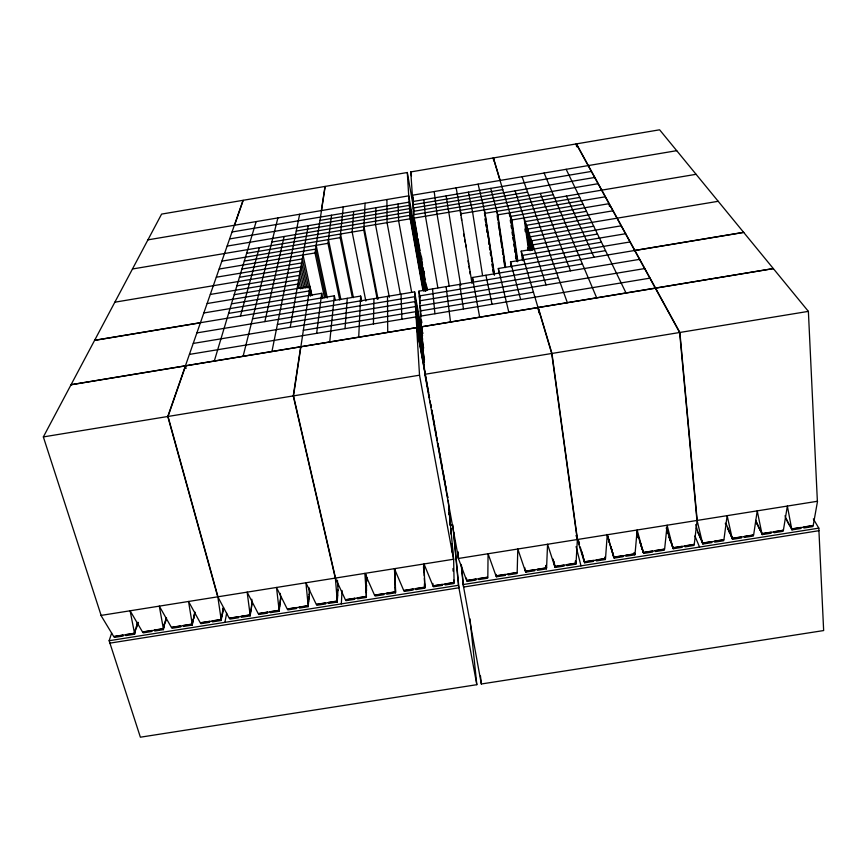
<?xml version="1.0" encoding="UTF-8"?>
<svg xmlns="http://www.w3.org/2000/svg" width="867" height="867" viewBox="0 0 867 867"><rect width="100%" height="100%" fill="white"/><g stroke="black" fill="none" stroke-linecap="round" stroke-linejoin="round"><path stroke-width="1.3" d="M373.428 323.933L373.959 298.627M375.866 207.744L375.509 224.607L389.326 297.251M366.578 577.921L366.73 581.248L366.817 577.704M366.362 597.439L366.145 596.453L357.41 597.851L357.627 598.826L366.362 597.439L366.156 574.431M458.383 558.478L466.706 580.662L487.818 577.314L488.067 553.753L496.032 576.002L517.176 572.654L517.794 549.017L525.402 571.342L546.578 567.983L547.565 544.27L554.815 566.671L576.024 563.312L577.379 539.523L584.271 562L605.513 558.63L607.247 534.766L613.771 557.318L635.045 553.937L637.147 529.997L643.325 552.626L664.621 549.245L667.102 525.229L672.911 547.933L694.239 544.541L697.101 520.449L702.541 543.23L723.902 539.838L727.142 515.659L732.225 538.515L753.618 535.123L757.227 510.869L761.941 533.801L783.367 530.398L787.355 506.068L791.712 529.076L813.17 525.662L817.527 501.256L458.383 558.478L457.754 551.965M358.71 337.176L360.661 296.08L94.622 340.298M377.221 299.169L363.793 230.102L365.072 203.203M341.338 603.887L342.053 590.481M337.014 601.08L328.29 602.467L328.517 603.443L337.241 602.066L337.306 596.138L337.534 597.114M337.241 602.066L337.989 589.43L337.458 580.316M345.023 328.636L347.266 298.313M353.682 211.483L352.165 232.053L365.852 301.055M308.164 603.215L308.403 600.723L308.641 601.698M308.782 596.637L308.793 600.051M308.164 606.672L307.926 605.697L299.213 607.084L299.451 608.06L308.164 606.672L309.324 593.982L308.89 587.49M329.742 341.966L334.359 295.799L228.595 313.399M352.24 297.164L340.167 237.645L343.245 206.888M316.661 333.329L321.69 293.328L203.929 312.944M339.734 300.015L327.986 243.334L331.519 215.222M278.881 610.314L270.179 611.69L270.428 612.666L279.131 611.289L279.369 606.564M280.225 599.975L279.998 604.635M279.131 611.289L280.691 598.533L280.312 593.353M335.269 578.029L293.252 395.916L300.697 346.811L185.636 365.831L168.025 416.463L217.953 596.724M321.354 210.562L325.017 186.438L243.215 200.277L234.556 225.203M335.496 577.996L293.501 395.872L309.952 286.381L207.213 303.526M324.561 297.945L315.014 252.969L325.179 186.405L407.306 172.511L414.101 210.974M249.88 614.909L241.189 616.296L241.46 617.261L250.14 615.884L250.704 609.891L250.964 610.867M250.14 615.884L252.102 603.085L251.798 599.195M290.217 327.347L308.197 225.691M224.9 622.365L226.666 613.186M220.922 619.515L221.919 614.465L221.193 620.479L212.513 621.856L212.242 620.891L220.922 619.515L221.193 620.479M222.505 611.56L222.992 609.078M448.206 500.313L453.636 559.237L100.962 615.429L113.794 636.681L134.537 633.387L130.104 610.78L142.611 632.108L163.375 628.813L159.3 606.131L171.46 627.524L192.257 624.229L188.54 601.47L200.353 622.939L221.183 619.634L223.556 607.626M271.935 351.525L299.657 214.247M264.836 321.603L284.138 236.496M192.008 624.099L193.178 619.027L192.29 625.074L183.62 626.44L183.338 625.475L192.008 624.099L192.29 625.074M193.861 616.112L194.436 613.608M192.257 624.229L195.053 612.156M194.999 613.327L193.85 618.323L193.569 617.358M243.096 356.294L277.895 217.91M163.473 627.415L164.481 623.59L163.419 629.648L154.77 631.024L154.478 630.06L163.137 628.683L163.419 629.648M165.922 618.149L165.218 622.864L166.54 617.846M163.375 628.813L166.269 617.9M240.441 316.076L259.331 247.648M134.537 633.387L137.799 622.419M135.447 629.42L134.298 633.257L125.661 634.633L125.964 635.598L134.602 634.221L135.826 628.142M138.124 622.365L136.628 627.405L136.325 626.451M136.704 625.194L137.452 622.669M214.29 361.051L256.166 221.573M469.979 618.778L476.817 684.692L140.378 737.199L109.144 640.724L111.648 633.029M217.715 596.756L167.775 416.496L243.053 200.31L161.598 214.095L43.35 436.914L101.103 615.342M426.553 289.697L413.895 218.148L410.774 171.915L493.269 157.957L511.898 219.969L517.859 261.26M493.822 160.601L493.431 157.935L576.262 143.911L679.63 332.505L696.949 520.406M576.75 146.566L576.436 143.879L659.614 129.801L808.38 311.372L817.375 501.224M147.921 239.856L408.801 195.834L410.189 218.777L422.944 290.293M413.245 200.548L412.302 195.238L676.715 150.674M232.118 231.966L409.181 202.13L425.025 291.301M591.435 171.417L412.746 201.534L413.212 204.189M319.945 220.413L409.376 205.349L424.472 290.272M412.963 204.753L502.817 189.613M229.701 238.913L409.582 208.633L424.169 290.651M594.751 177.453L413.191 208.026L413.895 211.992M296.265 231.055L409.777 211.96L423.757 290.521M527.613 192.127L413.418 211.342L413.895 214.008M227.208 246.076L409.983 215.341L423.464 291.03M413.657 214.723L598.165 183.696M271.826 242.034L410.189 218.777M413.895 218.148L553.254 194.728M132.467 268.987L363.793 230.102M696.071 174.31L460.865 213.791L456.14 187.846M246.629 253.348L340.167 237.645M478.096 184.14L485.097 213.315L579.774 197.416M221.963 261.119L327.986 243.334M490.722 188.388L497.842 214.832L605.35 196.787M244.31 261.065L315.599 249.111L325.894 297.728M583.079 204.254L510.826 216.371L517.382 261.747M219.221 269.03L315.014 252.969M511.898 219.969L609.122 203.669L609.425 206.357M241.915 269.041L302.323 258.93L308.609 287.931M586.504 211.32L525.229 221.584L529.141 249.523M216.371 277.212L301.608 262.939L307.048 287.942M613.034 210.8L526.442 225.29L530.008 250.747M239.433 277.299L300.892 267.014L305.477 288.028M590.037 218.636L527.689 229.061L530.68 250.465M114.845 302.193L300.155 271.165L303.916 288.364M718.19 201.296L528.957 232.909L531.373 250.27M236.875 285.85L299.408 275.392L302.301 288.603M593.711 226.211L530.236 236.821L532.1 250.151M210.378 294.433L298.649 279.694L300.676 288.928M621.26 225.81L531.547 240.798L532.847 250.119M234.209 294.704L297.869 284.073L298.747 288.017M597.504 234.057L532.88 244.852L533.443 248.872M522.563 260.512L521.219 251.148L625.606 233.732M231.456 303.873L309.27 290.911L310.408 296.167M601.449 242.207L522.487 255.364L523.245 260.718M511.302 267.209L510.511 261.877L630.114 241.947M499.143 273.831L498.33 268.499L605.534 250.65M473.295 282.794L472.45 277.483L743.626 232.345M94.579 340.384L200.407 322.773M634.915 250.498L743.68 232.41M252.514 318.818L414.61 291.876L422.565 335.8M422.619 333.448L421.416 326.805L418.945 291.149L582.407 263.98M197.004 332.874L414.903 296.677L422.619 339.246M639.651 259.341L419.281 295.95L419.996 299.939M277.397 324.442L415.195 301.575L423.649 348.111M558.413 277.808L419.617 300.838L420.105 303.504M193.33 343.419L415.499 306.571L423.475 350.431M644.701 268.564L419.964 305.834L420.928 311.145M303.309 330.305L415.802 311.665L424.516 359.502M533.487 292.168L420.322 310.917L421.037 314.905M189.515 354.386L416.117 316.867L424.353 362.027M420.679 316.108L649.957 278.144M71.072 384.688L416.767 327.574L414.61 291.876M421.416 326.805L773.321 268.586L655.571 288.147M71.018 384.775L185.408 365.874M300.925 346.778L416.659 327.639L429.523 398.04L429.143 395.319M457.852 551.715L458.502 558.402L424.841 374.316L421.535 326.837L537.973 307.59M538.96 312.911L538.212 307.547L655.333 288.18M43.35 436.914L167.775 416.496M168.025 416.463L293.252 395.916M293.501 395.872L419.52 375.194L416.659 327.639M424.841 374.316L551.694 353.498L577.249 539.48M538.212 307.547L551.954 353.454L679.63 332.505M576.436 143.879L679.88 332.462L808.38 311.372M450.136 525.283L452.812 524.86L458.459 585.312L476.817 684.692M395.46 587.913L395.254 586.926L395.319 591.825L386.563 593.212L386.78 594.198L395.525 592.811L394.984 569.836M424.418 584.748L424.537 587.187L415.77 588.585L415.965 589.571L424.732 588.173L424.483 583.296M546.253 567.874L537.421 569.272L537.583 570.269L546.394 568.871L545.755 565.49M583.599 558.24L584.531 561.794L593.375 560.385L593.505 561.393L584.661 562.791L581.811 551.824M614.02 557.113L622.885 555.704L623.005 556.712L614.15 558.12L612.611 552.398L614.15 558.12M642.36 548.909L643.563 552.42L652.428 551.011L652.548 552.019L643.682 553.428L642.079 548.735M671.806 544.227L673.15 547.727L682.026 546.318L682.134 547.326L673.247 548.735L671.361 543.067M700.894 539.393L700.807 538.385L702.779 543.024L711.666 541.615L711.764 542.623L702.866 544.032L697.859 532.197L695.8 524.568M730.827 534.852L732.442 538.309L741.35 536.901L741.437 537.908L732.528 539.328L730.296 533.704M759.893 530.03L759.817 529.011L762.158 533.595L771.088 532.175L771.153 533.194L762.234 534.614L755.721 520.341M789.458 525.326L789.393 524.318L791.918 528.87L800.859 527.45L800.913 528.469L791.983 529.889L785.697 518.228L785.068 515.67M453.636 559.237L454.102 582.657L433.034 586.005L424.006 563.962L424.841 587.306L403.794 590.644L394.42 568.676L395.612 591.944L374.598 595.282L364.877 573.38L366.438 596.572L345.456 599.91L335.377 578.083L337.296 601.199L316.347 604.527L305.921 582.776L308.208 605.816L287.28 609.143L276.508 587.458L279.152 610.433L258.268 613.749L247.149 592.139L250.151 615.039L229.289 618.344L217.823 596.81L221.183 619.634M496.466 576.793L505.277 575.395L505.103 574.398L496.303 575.796L496.466 576.793L496.13 574.388M525.825 572.133L534.636 570.735L534.484 569.738L525.662 571.136L525.825 572.133L525.391 569.738M555.227 567.462L564.049 566.064L563.908 565.067L555.075 566.465L555.227 567.462L554.024 561.708M575.829 564.2L566.996 565.598L566.855 564.601L575.688 563.192L575.829 564.2L575.233 561.827M605.296 559.518L596.453 560.927L596.323 559.919L605.166 558.521L605.296 559.518L604.613 557.156M634.817 554.837L625.952 556.246L625.833 555.238L634.698 553.829L634.817 554.837L634.037 552.485M109.144 640.724L458.459 585.312M463.151 584.564L818.806 528.144L823.65 630.558L481.337 683.987L463.151 584.564L461.157 564.428M109.925 643.13L458.914 587.793L453.734 532.522M818.925 530.702L463.607 587.046L461.461 565.49M813.344 518.91L818.806 528.144M566.151 169.293L626.028 292.981M729.581 532.186L727.456 527.645L729.656 533.194M732.225 538.515L726.091 523.722M566.4 196.061L594.079 257.261M544.108 173.01L596.669 297.836M694.911 535.979L699.55 547.055M540.325 193.417L570.519 270.829M672.911 547.933L666.214 527.96M522.075 176.727L567.354 302.681M637.147 533.649L638.415 538.017L636.887 533.519M641.038 545.04L639.857 541.582L641.547 547.185L641.439 546.188M636.844 533.66L638.069 537.226L636.714 532.262M643.325 552.626L636.638 531.341M515.117 190.859L546.069 284.918M134.298 633.257L134.602 634.221M578.332 540.26L579.47 543.967M609.024 540.499L608.005 537.106L609.49 542.623L609.371 541.637M613.771 557.318L606.976 534.408L607.68 536.597L607.561 535.611M493.431 157.935L500.151 180.401M521.219 251.148L551.694 353.498M578.322 540.629L579.459 544.411M580.207 546.936L581.345 550.729M222.255 612.796L222.526 613.76L223.242 607.832M510.511 261.877L520.666 299.548M252.048 604.256L251.788 603.291L251.235 609.198M185.44 365.776L186.102 368.475M581.974 551.997L583.025 556.484M576.468 535.524L577.151 538.136M576.392 535.698L577.054 538.244M576.23 535.557L576.913 538.169M576.089 546.589L580.998 565.869M279.532 605.318L279.781 606.282M280.388 598.75L280.626 599.715M575.395 560.797L576.024 563.312M309.476 589.354L309.703 590.319M309.02 594.188L309.248 595.163M498.33 268.499L508.853 312.358M337.404 594.502L337.631 595.477M337.978 584.824L338.195 585.789M337.697 589.636L337.913 590.6M553.146 559.117L554.815 566.671M366.622 586.038L366.405 585.062L366.513 590.882M366.264 591.532L366.481 592.519M309.952 286.381L311.947 295.593M303.017 254.985L311.6 294.628M321.69 293.328L322.817 298.584M468.408 192.149L472.558 211.83L482.572 275.554M485.921 275.251L492.044 304.295M316.173 245.318L327.314 297.988M546.047 565.457L546.578 567.983M545.896 566.476L546.394 568.871M395.374 581.464L395.168 580.489L395.439 586.287M334.359 295.799L335.182 299.765M395.319 591.825L395.525 592.811M328.452 239.617L340.753 299.072M340.536 234.003L353.411 297.641M360.661 296.08L361.723 301.391M423.497 566.498L423.92 572.155L423.551 567.668M424.537 587.187L424.732 588.173M363.967 226.547L378.055 299.126M400.359 294.054L387.061 222.667L386.92 199.518M419.52 375.194L453.517 559.193M411.641 292.179L398.625 220.717L398.072 204.005M416.767 327.574L426.954 383.366M427.442 386.021L428.656 392.664M430.845 404.618L431.322 407.273M431.809 409.928L433.023 416.572M433.511 419.227L434.725 425.87M435.212 428.526L436.426 435.169M436.903 437.824L437.391 440.479M437.878 443.135L439.092 449.778M439.58 452.433L440.794 459.077M441.27 461.732L442.484 468.364M442.972 471.03L445.161 482.984M445.638 485.639L446.126 488.294M447.339 494.938L447.827 497.593M429.999 400.695L431.213 407.338M431.701 409.993L437.282 440.544M437.77 443.2L447.719 497.658M448.705 509.297L448.878 510.23M472.45 277.483L479.668 317.181M524.708 567.549L525.402 571.342M421.395 320.096L421.882 322.752M421.535 326.837L422.738 333.481M418.945 291.149L420.148 297.804M425.74 291.345L408.715 195.823L407.306 172.511M410.774 171.915L411.467 175.903M412.389 195.205L413.093 199.182M421.427 256.632L421.893 259.298M424.017 271.284L424.483 273.95M426.607 285.937L427.073 288.603M414.361 218.701L417.417 235.976M417.883 238.631L419.996 250.585M420.473 253.24L422.587 265.194M423.053 267.849L425.166 279.813M425.643 282.469L427.052 290.434M437.857 287.811L425.469 216.208L423.865 199.659M449.171 285.937L437.055 214.257L434.215 191.542M460.702 285.384L446.126 195.909M460.236 210.367L472.027 283.498M460.485 212.328L460.778 215.016M461.342 217.66L461.634 220.326M465.644 244.321L466.067 246.987M463.726 234.112L464.159 236.778M464.593 239.455L465.026 242.121M468.039 260.826L468.581 263.785M468.906 266.169L469.329 268.846M469.762 271.512L470.196 274.189M485.097 213.315L494.515 274.861M484.263 209.857L494.244 274.98M484.469 213.119L484.881 215.785M485.292 218.451L485.693 221.118M486.105 223.784L486.517 226.45M487.124 230.438L487.536 233.104M487.937 235.77L488.349 238.436M488.76 241.102L489.172 243.768M489.573 246.423L489.985 249.089M490.592 253.088L491.004 255.754M491.416 258.42L491.827 261.086M492.228 263.741L492.64 266.407M493.052 269.073L493.659 273.072M485.108 219.145L485.52 221.822M485.921 224.488L486.333 227.165M486.745 229.831L487.156 232.508M488.587 241.85L488.999 244.527M489.411 247.193L489.822 249.869M490.223 252.535L490.635 255.212M492.077 264.554L492.478 267.231M492.889 269.897L493.301 272.574M459.694 284.376L463.466 309.02M497.842 214.832L505.602 266.938M496.899 211.331L505.288 267.578M497.17 215.872L497.766 219.86M498.157 222.526L499.349 230.503M499.75 233.169L500.346 237.157M500.736 239.812L501.928 247.799M502.329 250.455L502.925 254.454M503.326 257.109L504.713 266.418M493.269 157.957L493.659 160.633M509.763 212.827L516.732 260.978M509.308 213.369L509.688 216.046M510.273 220.066L510.663 222.754M511.053 225.431L511.443 228.119M512.029 232.139L512.419 234.816M512.809 237.493L513.188 240.181M513.773 244.201L514.164 246.878M514.554 249.555L514.944 252.243M515.529 256.264L515.919 258.94M538.082 307.525L538.461 310.202M524.026 217.931L528.512 249.934M524.914 229.051L525.283 231.717M527.537 247.745L527.916 250.422M551.954 353.454L577.487 539.437M584.531 561.794L584.661 562.791M446.104 286.641L450.526 322.004M576.262 143.911L576.588 146.599M643.563 552.42L643.682 553.428M480.459 675.913L481.337 683.987M466.435 578.105L466.706 580.662M667.287 532.414L667.384 533.411M673.15 547.727L673.247 548.735M432.525 288.895L434.931 313.746M698.314 533.303L698.217 532.295L700.243 537.865M696.309 527.797L696.396 528.794M702.779 543.024L702.866 544.032M679.88 332.462L697.187 520.373M453.875 580.099L454.102 582.657M725.365 523.169L725.451 524.167M732.442 538.309L732.528 539.328M759.113 528.512L756.75 522.996L756.815 523.993M762.158 533.595L762.234 534.614M366.535 576.349L366.806 580.391M432.871 583.437L433.034 586.005M786.131 519.333L786.076 518.325L788.623 523.82M791.918 528.87L791.983 529.889M423.714 565.1L424.028 571.288L423.8 564.883M424.386 578.289L424.841 587.306M395.049 569.077L395.395 575.84M423.855 565.241L424.245 575.71M401.053 294.13L401.876 319.219M452.509 552.767L452.227 543.587L452.411 552.582M453.007 568.503L453.083 571.125M451.035 533.714L450.873 528.556L450.981 533.942M449.865 523.451L449.561 514.12L449.789 524.752M448.683 512.039L448.77 514.662M395.244 571.992L395.309 576.707L395.059 572.209M387.506 296.373L387.712 332.386M122.778 635.088L114.141 636.465L114.455 637.418L123.081 636.053L122.778 635.088M151.595 630.515L142.947 631.891L143.239 632.856L151.888 631.479L151.595 630.515M180.455 625.931L171.785 627.307L172.078 628.272L180.737 626.906L180.455 625.931M209.348 621.346L200.678 622.723L200.96 623.698L209.63 622.322L209.348 621.346M238.295 616.751L229.603 618.128L229.874 619.103L238.555 617.727L238.295 616.751M267.285 612.156L258.583 613.533L258.832 614.508L267.535 613.132L267.285 612.156M296.308 607.539L287.595 608.927L287.844 609.902L296.547 608.526L296.308 607.539M325.374 602.933L316.65 604.31L316.888 605.296L325.613 603.909L325.374 602.933M354.495 598.306L345.749 599.693L345.976 600.679L354.711 599.292L354.495 598.306M383.647 593.678L374.902 595.065L375.108 596.052L383.853 594.664L383.647 593.678M412.844 589.04L404.087 590.438L404.282 591.424L413.05 590.037L412.844 589.04M442.094 584.401L433.316 585.799L433.5 586.786L442.278 585.388L442.094 584.401M453.799 582.548L445.02 583.935L445.204 584.932L453.983 583.534L453.799 582.548M475.766 579.058L466.977 580.457L467.161 581.443L475.95 580.045L475.766 579.058M487.503 577.194L478.703 578.592L478.877 579.579L487.677 578.191L487.503 577.194M516.851 572.534L508.04 573.932L508.203 574.929L517.014 573.531L516.851 572.534M664.263 549.136L655.387 550.545L655.506 551.553L664.371 550.144L664.263 549.136M693.882 544.433L684.995 545.842L685.093 546.86L693.979 545.441L693.882 544.433M723.544 539.729L714.636 541.138L714.722 542.157L723.62 540.737L723.544 539.729M753.239 535.015L744.33 536.424L744.406 537.442L753.315 536.023L753.239 535.015M782.988 530.29L774.058 531.709L774.123 532.728L783.053 531.308L782.988 530.29M812.78 525.565L803.839 526.984L803.893 528.003L812.834 526.583L812.78 525.565M670.776 541.528L669.021 536.944L670.874 542.525L670.776 541.528M612.135 550.848L610.747 546.21L612.265 551.846L612.135 550.848"/></g></svg>
